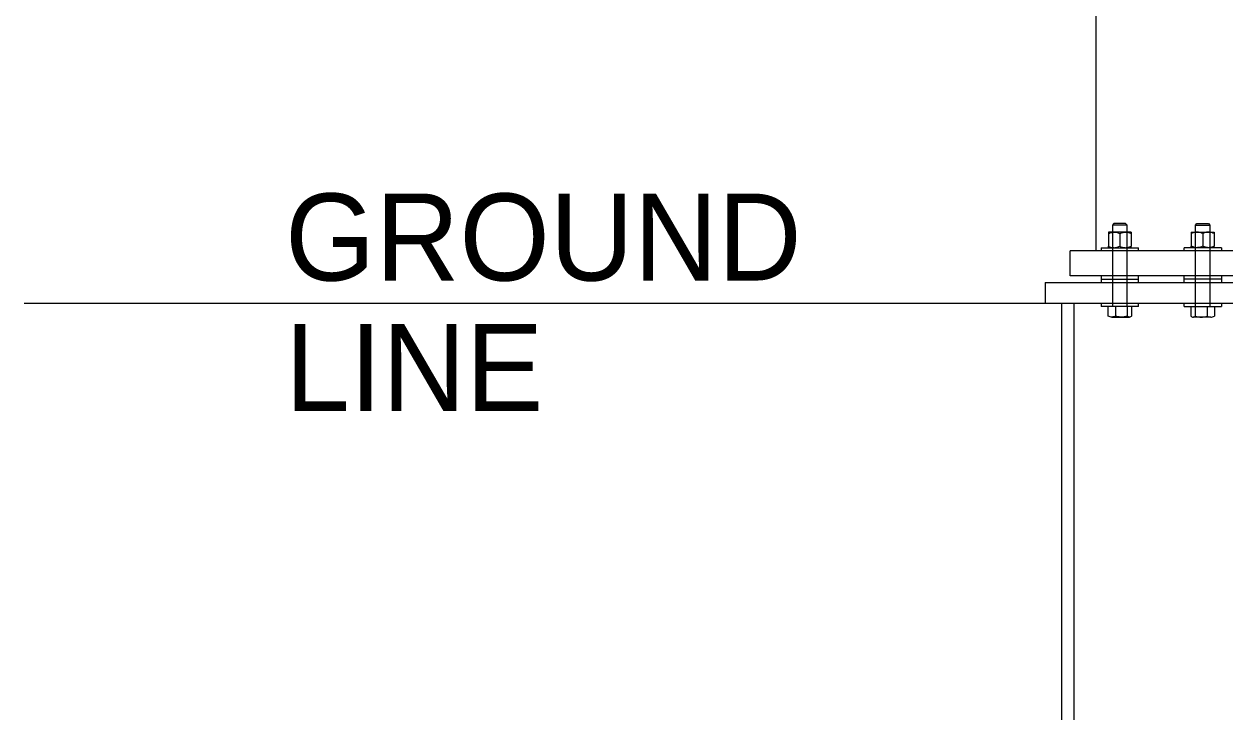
# Model space of a CAD drawing. Extents: x 503 to 668, y 594 to 694.
# Drawn here: x 590.82 to 600.48, y 672.41 to 677.95 of the extents above; entities that cross this region are included whole.
import ezdxf

# ---------------------------------------------------------------- set-up
doc = ezdxf.new("R2010")
doc.units = 0
doc.layers.add('Level 2', color=7, linetype='Continuous')

msp = doc.modelspace()

# ---------------------------------------------------------------- linework, layer by layer
at = {"layer": 'Level 2'}
for p, q in [((599.4499, 684.4612), (599.4499, 676.119)), ((599.5952, 676.3395), (599.5838, 676.3281)), ((599.5838, 676.3281), (599.5838, 676.271)), ((599.5966, 676.3281), (599.5838, 676.3281)), ((599.6054, 676.3395), (599.5952, 676.3395)), ((599.7007, 676.3281), (599.5966, 676.3281)), ((599.6894, 676.3395), (599.6054, 676.3395)), ((599.7007, 676.3281), (599.6894, 676.3395)), ((599.7007, 676.271), (599.7007, 676.3281)), ((600.2518, 676.3281), (600.2632, 676.3395)), ((600.2518, 676.271), (600.2518, 676.3281)), ((600.2518, 676.3281), (600.356, 676.3281)), ((600.2632, 676.3395), (600.3471, 676.3395)), ((600.3471, 676.3395), (600.3574, 676.3395)), ((600.356, 676.3281), (600.3687, 676.3281)), ((600.3574, 676.3395), (600.3687, 676.3281)), ((600.3687, 676.3281), (600.3687, 676.271)), ((599.5963, 676.271), (599.5503, 676.271)), ((599.5503, 676.2593), (599.5503, 676.1574)), ((599.5838, 676.271), (599.5838, 675.6714)), ((599.6882, 676.271), (599.5963, 676.271)), ((599.6423, 676.2593), (599.6423, 676.1574)), ((599.7342, 676.271), (599.6882, 676.271)), ((599.7007, 676.2707), (599.7007, 676.271)), ((599.7007, 675.6714), (599.7007, 676.271)), ((599.7342, 676.2593), (599.7342, 676.1574)), ((600.2184, 676.271), (600.2643, 676.271)), ((600.2184, 676.2593), (600.2184, 676.1574)), ((600.2518, 676.2707), (600.2518, 676.271)), ((600.2518, 675.6714), (600.2518, 676.271)), ((600.2643, 676.271), (600.3562, 676.271)), ((600.3103, 676.2593), (600.3103, 676.1574)), ((600.3562, 676.271), (600.4022, 676.271)), ((600.3687, 676.271), (600.3687, 675.6714)), ((600.4022, 676.2593), (600.4022, 676.1574)), ((599.2415, 675.9186), (599.2415, 676.119)), ((600.7111, 676.119), (599.2415, 676.119)), ((599.492, 676.1457), (599.492, 676.119)), ((599.492, 676.1457), (599.7926, 676.1457)), ((599.7926, 676.119), (599.7926, 676.1457)), ((600.16, 676.119), (600.16, 676.1457)), ((600.4606, 676.1457), (600.16, 676.1457)), ((600.4606, 676.1457), (600.4606, 676.119)), ((600.7111, 675.9186), (599.2415, 675.9186)), ((599.492, 675.9186), (599.492, 675.8919)), ((599.7926, 675.8919), (599.7926, 675.9186)), ((600.16, 675.8919), (600.16, 675.9186)), ((600.4606, 675.9186), (600.4606, 675.8919)), ((599.0411, 675.8652), (599.0411, 675.6982)), ((599.0411, 675.8652), (600.9115, 675.8652)), ((599.492, 675.8919), (599.492, 675.8652)), ((599.492, 675.8919), (599.7926, 675.8919)), ((599.7926, 675.8652), (599.7926, 675.8919)), ((600.16, 675.8652), (600.16, 675.8919)), ((600.4606, 675.8919), (600.16, 675.8919)), ((600.4606, 675.8919), (600.4606, 675.8652)), ((590.8177, 675.6982), (607.212, 675.6982)), ((599.1747, 665.0021), (599.1747, 675.6982)), ((599.2749, 665.0021), (599.2749, 675.6982)), ((599.492, 675.6982), (599.492, 675.6714)), ((599.7926, 675.6714), (599.492, 675.6714)), ((599.5469, 675.6714), (599.5469, 675.5945)), ((599.607, 675.6714), (599.607, 675.5945)), ((599.7024, 675.6714), (599.7024, 675.5945)), ((599.7376, 675.6714), (599.7376, 675.5945)), ((599.7926, 675.6714), (599.7926, 675.6982)), ((600.16, 675.6714), (600.16, 675.6982)), ((600.16, 675.6714), (600.4606, 675.6714)), ((600.2149, 675.6714), (600.2149, 675.5945)), ((600.2502, 675.6714), (600.2502, 675.5945)), ((600.3455, 675.6714), (600.3455, 675.5945)), ((600.4056, 675.6714), (600.4056, 675.5945)), ((600.4606, 675.6982), (600.4606, 675.6714)), ((599.577, 675.587), (599.6547, 675.587)), ((599.6547, 675.587), (599.72, 675.587)), ((600.2978, 675.587), (600.2326, 675.587)), ((600.3756, 675.587), (600.2978, 675.587))]:
    msp.add_line(p, q, dxfattribs=at)
for points in [[(599.5503, 676.2593), (599.5566, 676.262), (599.5693, 676.2675), (599.585, 676.2707), (599.5941, 676.2709), (599.5963, 676.271)], [(599.5503, 676.271), (599.5503, 676.271), (599.5503, 676.2708), (599.5503, 676.2684), (599.5503, 676.2636), (599.5503, 676.2601), (599.5503, 676.2593)], [(599.5963, 676.271), (599.602, 676.2706), (599.6135, 676.2699), (599.6289, 676.2653), (599.6383, 676.2611), (599.6423, 676.2593)], [(599.6423, 676.2593), (599.6485, 676.262), (599.6612, 676.2675), (599.6769, 676.2707), (599.686, 676.2709), (599.6882, 676.271)], [(599.6882, 676.271), (599.6939, 676.2706), (599.7054, 676.2699), (599.7208, 676.2653), (599.7302, 676.2611), (599.7342, 676.2593)], [(599.7342, 676.271), (599.7342, 676.271), (599.7342, 676.2708), (599.7342, 676.2684), (599.7342, 676.2636), (599.7342, 676.2601), (599.7342, 676.2593)], [(600.2643, 676.271), (600.2586, 676.2706), (600.2471, 676.2699), (600.2318, 676.2653), (600.2223, 676.2611), (600.2184, 676.2593)], [(600.2184, 676.271), (600.2184, 676.271), (600.2184, 676.2708), (600.2184, 676.2684), (600.2184, 676.2636), (600.2184, 676.2601), (600.2184, 676.2593)], [(600.3103, 676.2593), (600.304, 676.262), (600.2913, 676.2675), (600.2756, 676.2707), (600.2665, 676.2709), (600.2643, 676.271)], [(600.3562, 676.271), (600.3506, 676.2706), (600.339, 676.2699), (600.3237, 676.2653), (600.3143, 676.2611), (600.3103, 676.2593)], [(600.4022, 676.2593), (600.3959, 676.262), (600.3832, 676.2675), (600.3675, 676.2707), (600.3585, 676.2709), (600.3562, 676.271)], [(600.4022, 676.271), (600.4022, 676.271), (600.4022, 676.2708), (600.4022, 676.2684), (600.4022, 676.2636), (600.4022, 676.2601), (600.4022, 676.2593)], [(599.5503, 676.1574), (599.5566, 676.1547), (599.5693, 676.1492), (599.585, 676.146), (599.5941, 676.1458), (599.5963, 676.1457)], [(599.5503, 676.1457), (599.5503, 676.1458), (599.5503, 676.1459), (599.5503, 676.1483), (599.5503, 676.1531), (599.5503, 676.1566), (599.5503, 676.1574)], [(599.5963, 676.1457), (599.602, 676.1461), (599.6135, 676.1468), (599.6289, 676.1514), (599.6383, 676.1556), (599.6423, 676.1574)], [(599.6423, 676.1574), (599.6485, 676.1547), (599.6612, 676.1492), (599.6769, 676.146), (599.686, 676.1458), (599.6882, 676.1457)], [(599.6882, 676.1457), (599.6939, 676.1461), (599.7054, 676.1468), (599.7208, 676.1514), (599.7302, 676.1556), (599.7342, 676.1574)], [(599.7342, 676.1457), (599.7342, 676.1458), (599.7342, 676.1459), (599.7342, 676.1483), (599.7342, 676.1531), (599.7342, 676.1566), (599.7342, 676.1574)], [(600.2643, 676.1457), (600.2586, 676.1461), (600.2471, 676.1468), (600.2318, 676.1514), (600.2223, 676.1556), (600.2184, 676.1574)], [(600.2184, 676.1457), (600.2184, 676.1458), (600.2184, 676.1459), (600.2184, 676.1483), (600.2184, 676.1531), (600.2184, 676.1566), (600.2184, 676.1574)], [(600.3103, 676.1574), (600.304, 676.1547), (600.2913, 676.1492), (600.2756, 676.146), (600.2665, 676.1458), (600.2643, 676.1457)], [(600.3562, 676.1457), (600.3506, 676.1461), (600.339, 676.1468), (600.3237, 676.1514), (600.3143, 676.1556), (600.3103, 676.1574)], [(600.4022, 676.1574), (600.3959, 676.1547), (600.3832, 676.1492), (600.3675, 676.146), (600.3585, 676.1458), (600.3562, 676.1457)], [(600.4022, 676.1457), (600.4022, 676.1458), (600.4022, 676.1459), (600.4022, 676.1483), (600.4022, 676.1531), (600.4022, 676.1566), (600.4022, 676.1574)], [(599.577, 675.587), (599.5745, 675.5871), (599.5644, 675.5875), (599.5544, 675.5914), (599.5469, 675.5945)], [(599.607, 675.5945), (599.6049, 675.5935), (599.5951, 675.5891), (599.5849, 675.5879), (599.577, 675.587)], [(599.6547, 675.587), (599.6536, 675.587), (599.645, 675.5871), (599.6289, 675.5887), (599.6144, 675.5925), (599.607, 675.5945)], [(599.7024, 675.5945), (599.6946, 675.5924), (599.679, 675.5882), (599.6628, 675.5874), (599.6547, 675.587)], [(599.72, 675.587), (599.7196, 675.587), (599.7164, 675.5871), (599.7104, 675.5887), (599.7051, 675.5925), (599.7024, 675.5945)], [(599.7376, 675.5945), (599.7347, 675.5924), (599.729, 675.5882), (599.723, 675.5874), (599.72, 675.587)], [(600.2149, 675.5945), (600.2178, 675.5924), (600.2236, 675.5882), (600.2295, 675.5874), (600.2326, 675.587)], [(600.2326, 675.587), (600.233, 675.587), (600.2361, 675.5871), (600.2421, 675.5887), (600.2475, 675.5925), (600.2502, 675.5945)], [(600.2502, 675.5945), (600.2579, 675.5924), (600.2735, 675.5882), (600.2897, 675.5874), (600.2978, 675.587)], [(600.2978, 675.587), (600.299, 675.587), (600.3075, 675.5871), (600.3237, 675.5887), (600.3382, 675.5925), (600.3455, 675.5945)], [(600.3455, 675.5945), (600.3477, 675.5935), (600.3575, 675.5891), (600.3677, 675.5879), (600.3756, 675.587)], [(600.3756, 675.587), (600.378, 675.5871), (600.3882, 675.5875), (600.3981, 675.5914), (600.4056, 675.5945)]]:
    msp.add_open_spline(points, degree=3, dxfattribs=at)

# ---------------------------------------------------------------- texts
for s, p in [('GROUND', (592.9202, 675.8813)), ('LINE', (592.9202, 674.8308))]:
    msp.add_text(s, height=0.7, dxfattribs=at).set_placement(p)

doc.saveas('drawing.dxf')
